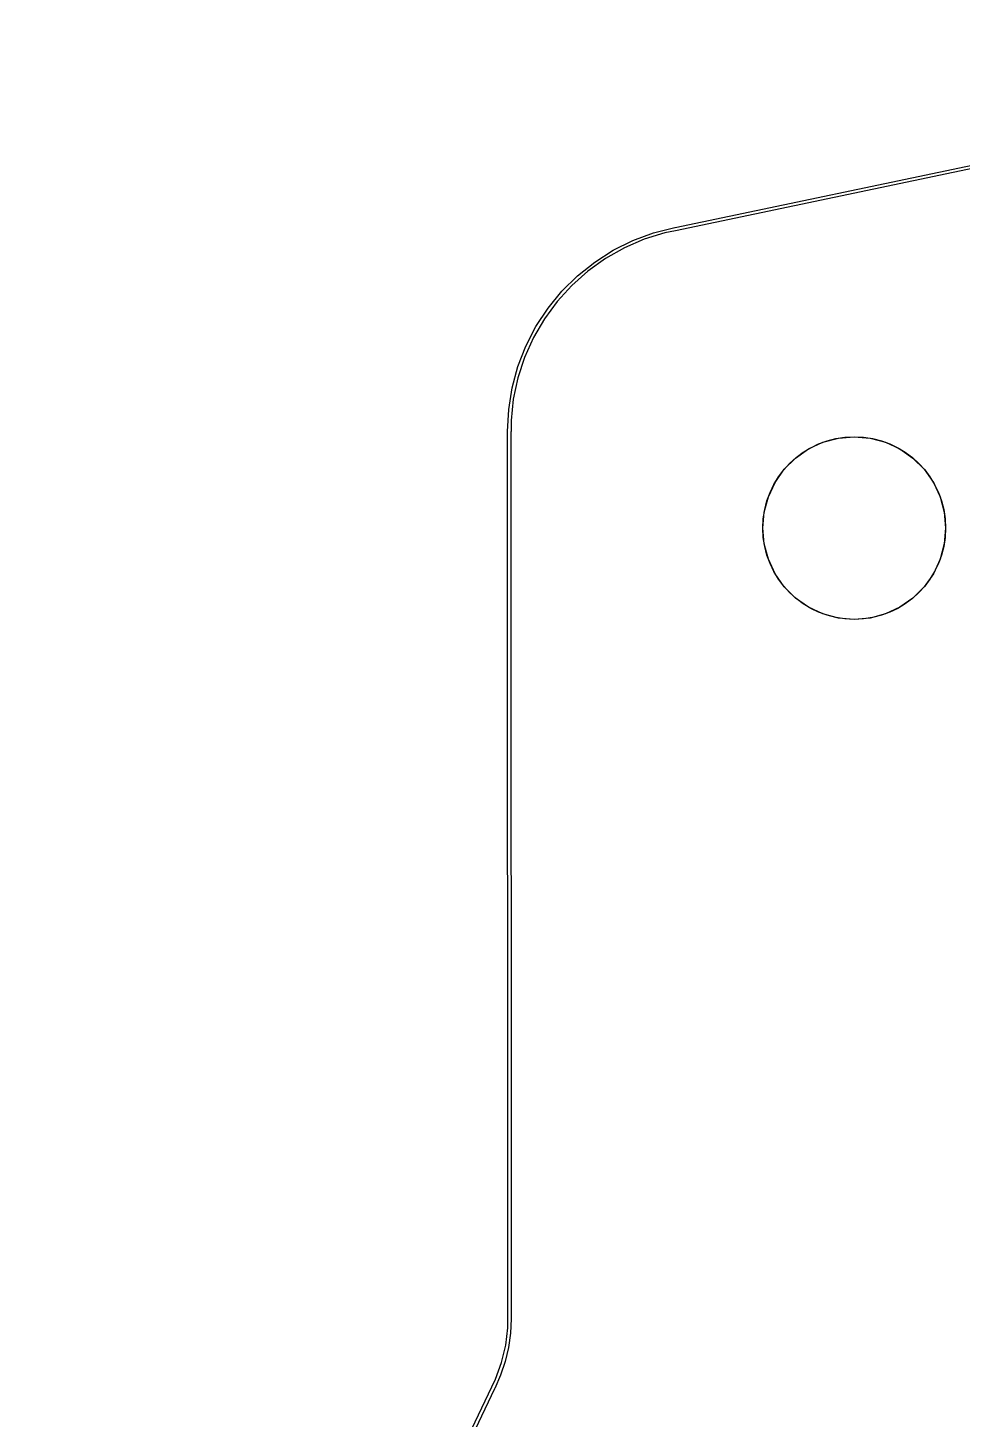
# Model space of a CAD drawing. Extents: x 3.63 to 6.09, y -4.55 to -2.25.
# Drawn here: x 4.089 to 4.633, y -3.058 to -2.249 of the extents above; entities that cross this region are included whole.
import ezdxf

# ---------------------------------------------------------------- set-up
doc = ezdxf.new("R2010")
doc.units = 0
doc.header["$MEASUREMENT"] = 0
doc.layers.add('BLACK', color=7, linetype='CONTINUOUS')

msp = doc.modelspace()

# ---------------------------------------------------------------- linework, layer by layer
at = {"layer": 'BLACK', "linetype": 'CONTINUOUS'}
for p, q in [((4.46588, -2.36517), (5.0198, -2.24904)), ((5.01984, -2.25096), (4.46604, -2.36707)), ((4.44129, -2.37275), (4.45327, -2.3683)), ((4.45986, -2.3683), (4.44785, -2.37206)), ((4.45327, -2.3683), (4.46565, -2.36514)), ((4.46603, -2.36707), (4.45986, -2.3683)), ((4.46565, -2.36514), (4.46565, -2.36514)), ((4.46565, -2.36514), (4.46588, -2.36517)), ((4.46604, -2.36707), (4.46603, -2.36707)), ((4.46603, -2.36707), (4.46603, -2.36707)), ((4.46603, -2.36707), (4.46603, -2.36707)), ((4.41908, -2.38531), (4.42985, -2.37844)), ((4.4363, -2.37706), (4.42534, -2.38325)), ((4.42985, -2.37844), (4.44129, -2.37275)), ((4.44785, -2.37206), (4.4363, -2.37706)), ((4.40909, -2.39327), (4.41908, -2.38531)), ((4.42534, -2.38325), (4.4151, -2.39056)), ((4.39999, -2.40224), (4.40909, -2.39327)), ((4.4151, -2.39056), (4.40568, -2.39891)), ((4.39189, -2.41212), (4.39999, -2.40224)), ((4.40568, -2.39891), (4.3972, -2.40821)), ((4.3972, -2.40821), (4.38975, -2.41835)), ((4.38975, -2.41835), (4.3834, -2.42922)), ((4.38488, -2.4228), (4.39189, -2.41212)), ((4.37903, -2.43416), (4.38488, -2.4228)), ((4.37441, -2.44607), (4.37903, -2.43416)), ((4.3834, -2.42922), (4.37824, -2.4407)), ((4.37824, -2.4407), (4.37432, -2.45266)), ((4.37108, -2.4584), (4.37441, -2.44607)), ((4.36906, -2.47102), (4.37108, -2.4584)), ((4.37432, -2.45266), (4.37168, -2.46497)), ((4.37168, -2.46497), (4.37035, -2.47748)), ((4.36839, -2.48378), (4.36906, -2.47102)), ((4.36839, -2.48378), (4.36839, -2.48378)), ((4.36839, -2.48378), (4.36839, -2.48378)), ((4.36853, -2.99977), (4.36839, -2.48378)), ((4.37036, -2.48378), (4.37028, -2.48401)), ((4.37028, -2.48401), (4.37043, -3)), ((4.37035, -2.47748), (4.37036, -2.48378)), ((4.54343, -2.49397), (4.55182, -2.49006)), ((4.55182, -2.49006), (4.56077, -2.48766)), ((4.56077, -2.48766), (4.57, -2.48685)), ((4.57, -2.48685), (4.57923, -2.48766)), ((4.57923, -2.48766), (4.58818, -2.49006)), ((4.58818, -2.49006), (4.59657, -2.49397)), ((4.52929, -2.50584), (4.53584, -2.49929)), ((4.53584, -2.49929), (4.54343, -2.49397)), ((4.59657, -2.49397), (4.60416, -2.49929)), ((4.60416, -2.49929), (4.61071, -2.50584)), ((4.52397, -2.51343), (4.52929, -2.50584)), ((4.61071, -2.50584), (4.61603, -2.51343)), ((4.52006, -2.52182), (4.52397, -2.51343)), ((4.61603, -2.51343), (4.61994, -2.52182)), ((4.51766, -2.53077), (4.52006, -2.52182)), ((4.61994, -2.52182), (4.62234, -2.53077)), ((4.51685, -2.54), (4.51766, -2.53077)), ((4.62234, -2.53077), (4.62315, -2.54)), ((4.51766, -2.54923), (4.51685, -2.54)), ((4.62315, -2.54), (4.62234, -2.54923)), ((4.52006, -2.55818), (4.51766, -2.54923)), ((4.62234, -2.54923), (4.61994, -2.55818)), ((4.52397, -2.56657), (4.52006, -2.55818)), ((4.61994, -2.55818), (4.61603, -2.56657)), ((4.52929, -2.57416), (4.52397, -2.56657)), ((4.61603, -2.56657), (4.61071, -2.57416)), ((4.53584, -2.58071), (4.52929, -2.57416)), ((4.54343, -2.58603), (4.53584, -2.58071)), ((4.60416, -2.58071), (4.59657, -2.58603)), ((4.61071, -2.57416), (4.60416, -2.58071)), ((4.55182, -2.58994), (4.54343, -2.58603)), ((4.59657, -2.58603), (4.58818, -2.58994)), ((4.56077, -2.59234), (4.55182, -2.58994)), ((4.57, -2.59315), (4.56077, -2.59234)), ((4.57923, -2.59234), (4.57, -2.59315)), ((4.58818, -2.58994), (4.57923, -2.59234)), ((4.36846, -3), (4.36853, -2.99977)), ((4.36846, -3.00513), (4.36846, -3)), ((4.37043, -3), (4.37004, -3.00837)), ((4.37043, -3), (4.37043, -3)), ((4.37043, -3), (4.37043, -3)), ((4.36727, -3.01533), (4.36846, -3.00513)), ((4.37004, -3.00837), (4.36888, -3.01667)), ((4.36491, -3.02532), (4.36727, -3.01533)), ((4.36888, -3.01667), (4.36695, -3.02483)), ((4.36142, -3.03497), (4.36491, -3.02532)), ((4.36695, -3.02483), (4.36428, -3.03278)), ((4.36428, -3.03278), (4.36088, -3.04044)), ((4.08927, -3.60941), (4.35911, -3.03958)), ((4.36072, -3.0406), (4.09089, -3.61042)), ((4.35911, -3.03958), (4.35912, -3.03957)), ((4.35912, -3.03956), (4.36142, -3.03497)), ((4.35912, -3.03957), (4.35912, -3.03956)), ((4.36088, -3.04044), (4.36072, -3.0406))]:
    msp.add_line(p, q, dxfattribs=at)
at = {"layer": 'BLACK'}
msp.add_circle((4.57, -2.54), 0.05315, dxfattribs=at)
msp.add_circle((4.57, -2.54), 0.05315, dxfattribs=at)

doc.saveas('drawing.dxf')
